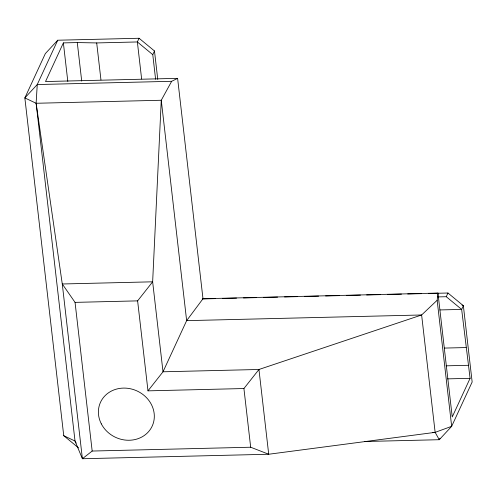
<?xml version="1.0" encoding="UTF-8"?>
<svg xmlns="http://www.w3.org/2000/svg" width="497" height="497" viewBox="0 0 497 497"><rect width="100%" height="100%" fill="white"/><g stroke="black" fill="none" stroke-linecap="round" stroke-linejoin="round"><path stroke-width="0.75" d="M428.6 293.478L447.959 293.013L463.366 305.717L472.15 382.007L451.667 426.333L435.136 432.353L268.709 454.246L82.396 458.737L75.022 441.038L36.126 103.27L37.25 84.546L57.733 40.22L139.073 38.263L154.48 50.967L157.754 79.427M437.155 300.269L437.963 293.081L202.987 298.747L186.642 320.646L163.01 371.793L147.982 390.853L243.921 388.536L258.949 369.482L421.624 314.98L437.155 300.269L451.667 426.333L439.267 439.708L364.761 441.504M155.604 79.271L152.772 54.664L137.365 41.953L96.698 42.935L77.277 42.562L63.374 42.897L45.519 81.539L177.609 78.352L202.987 298.747M139.073 38.263L137.365 41.953L141.626 78.967M152.772 54.664L154.48 50.967M437.733 296.914L446.25 296.709L447.959 293.013M439.92 438.304L439.267 439.708L435.136 432.353L421.624 314.98L186.642 320.646L161.264 100.257L171.658 81.309L177.609 78.352M462.036 305.09L463.366 305.717L461.657 309.414L470.087 378.329L452.233 416.971L437.963 293.081M147.982 390.853L137.619 300.871L152.647 281.811L161.264 100.257L36.126 103.27L24.85 97.921L45.333 53.601L57.733 40.22M92.175 451.046L75.053 302.375L62.274 283.986L152.647 281.811L163.01 371.793L258.949 369.482L268.709 454.246L250.681 447.225L92.175 451.046L82.396 458.737L62.274 283.986L36.126 103.27M171.658 81.309L37.25 84.546L24.85 97.921L63.74 435.689L78.557 447.903M202.447 298.933L215.611 298.616M222.581 298.448L236.522 298.113M243.493 297.945L256.663 297.622M263.634 297.454L277.575 297.119M284.545 296.951L297.709 296.634M304.68 296.467L318.62 296.131M325.591 295.963L339.532 295.628M346.502 295.46L360.443 295.125M366.637 294.976L380.578 294.634M387.548 294.466L401.489 294.131M407.689 293.982L421.63 293.646M75.053 302.375L137.619 300.871M439.975 309.935L461.657 309.414L446.25 296.709M444.343 348.08L466.049 347.558M446.076 365.829L468.584 365.289M447.58 378.869L470.087 378.329M432.812 432.409L435.136 432.353M63.74 435.689L75.022 441.038L76.147 443.044M243.921 388.536L250.681 447.225M96.698 42.935L100.953 79.899M77.277 42.562L81.713 81.079M63.374 42.897L67.809 81.409M101.326 423.866A28.459 25.558 24.8 0 0 149.678 430.309A28.459 25.558 24.8 0 0 128.064 388.35A28.459 25.558 24.8 0 0 101.326 423.866"/></g></svg>
